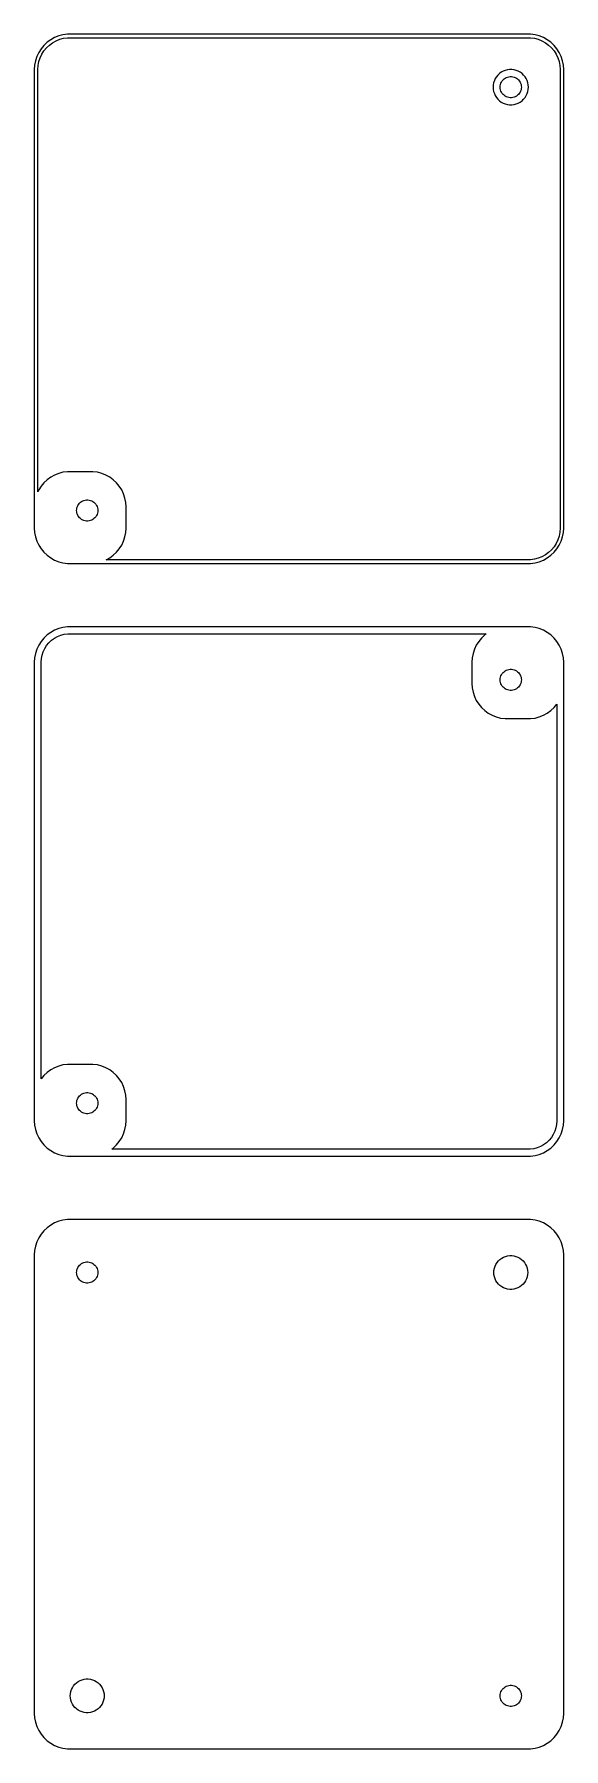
# Model space of a CAD drawing. Header units: metres. Extents: x -38 to 38, y 299 to 709.
# Drawn here: x -37.5 to 37.5, y 298.5 to 541.5 of the extents above; entities that cross this region are included whole.
import ezdxf

# ---------------------------------------------------------------- set-up
doc = ezdxf.new("R2010")
doc.units = ezdxf.units.M

msp = doc.modelspace()

# ---------------------------------------------------------------- linework, layer by layer
for p, q in [((-36.5451, 539.439), (-36.8815, 538.909)), ((-36.1448, 539.923), (-36.5451, 539.439)), ((-35.6871, 540.353), (-36.1448, 539.923)), ((-36.1406, 539.145), (-35.7803, 539.58)), ((-35.7803, 539.58), (-35.3684, 539.967)), ((-35.1791, 540.722), (-35.6871, 540.353)), ((-35.3684, 539.967), (-34.9112, 540.299)), ((-34.6289, 541.024), (-35.1791, 540.722)), ((-34.9112, 540.299), (-34.416, 540.572)), ((-34.0451, 541.255), (-34.6289, 541.024)), ((-34.416, 540.572), (-33.8906, 540.78)), ((-33.4369, 541.411), (-34.0451, 541.255)), ((-33.8906, 540.78), (-33.3432, 540.92)), ((-32.8139, 541.49), (-33.4369, 541.411)), ((-33.3432, 540.92), (-32.7825, 540.991)), ((32.8139, 541.49), (-32.8139, 541.49)), ((-32.7825, 540.991), (32.7825, 540.991)), ((32.7825, 540.991), (33.3432, 540.92)), ((33.4369, 541.411), (32.8139, 541.49)), ((33.3432, 540.92), (33.8906, 540.78)), ((34.0451, 541.255), (33.4369, 541.411)), ((33.8906, 540.78), (34.416, 540.572)), ((34.6289, 541.024), (34.0451, 541.255)), ((34.416, 540.572), (34.9112, 540.299)), ((35.1791, 540.722), (34.6289, 541.024)), ((34.9112, 540.299), (35.3684, 539.967)), ((35.6871, 540.353), (35.1791, 540.722)), ((35.3684, 539.967), (35.7803, 539.58)), ((36.1448, 539.923), (35.6871, 540.353)), ((35.7803, 539.58), (36.1406, 539.145)), ((36.5451, 539.439), (36.1448, 539.923)), ((36.8815, 538.909), (36.5451, 539.439)), ((-37.4606, 537.127), (-37.5, 536.5)), ((-37.3429, 537.743), (-37.4606, 537.127)), ((-37.1489, 538.341), (-37.3429, 537.743)), ((-36.8815, 538.909), (-37.1489, 538.341)), ((-37, 536.5), (-36.9645, 537.064)), ((-36.9645, 537.064), (-36.8586, 537.619)), ((-36.8586, 537.619), (-36.684, 538.157)), ((-36.684, 538.157), (-36.4434, 538.668)), ((-36.4434, 538.668), (-36.1406, 539.145)), ((36.1406, 539.145), (36.4434, 538.668)), ((36.4434, 538.668), (36.684, 538.157)), ((36.684, 538.157), (36.8586, 537.619)), ((36.8586, 537.619), (36.9645, 537.064)), ((37.1489, 538.341), (36.8815, 538.909)), ((36.9645, 537.064), (37, 536.5)), ((37.3429, 537.743), (37.1489, 538.341)), ((37.4606, 537.127), (37.3429, 537.743)), ((37.5, 536.5), (37.4606, 537.127)), ((-37.5, 536.5), (-37.5, 471.5)), ((-37, 476.657), (-37, 536.5)), ((27.5785, 534.622), (27.5197, 534.313)), ((27.6756, 534.92), (27.5785, 534.622)), ((27.8092, 535.204), (27.6756, 534.92)), ((27.9774, 535.469), (27.8092, 535.204)), ((28.1776, 535.711), (27.9774, 535.469)), ((28.4064, 535.926), (28.1776, 535.711)), ((28.6604, 536.111), (28.4064, 535.926)), ((28.6053, 534.552), (28.6855, 534.723)), ((28.9355, 536.262), (28.6604, 536.111)), ((28.6855, 534.723), (28.7865, 534.882)), ((28.7865, 534.882), (28.9065, 535.027)), ((28.9065, 535.027), (29.0439, 535.156)), ((29.2274, 536.378), (28.9355, 536.262)), ((29.0439, 535.156), (29.1963, 535.266)), ((29.1963, 535.266), (29.3613, 535.357)), ((29.5315, 536.456), (29.2274, 536.378)), ((29.3613, 535.357), (29.5365, 535.427)), ((29.843, 536.495), (29.5315, 536.456)), ((29.5365, 535.427), (29.7189, 535.473)), ((29.7189, 535.473), (29.9058, 535.497)), ((30.157, 536.495), (29.843, 536.495)), ((29.9058, 535.497), (30.0942, 535.497)), ((30.0942, 535.497), (30.2811, 535.473)), ((30.4684, 536.456), (30.157, 536.495)), ((30.2811, 535.473), (30.4635, 535.427)), ((30.4635, 535.427), (30.6387, 535.357)), ((30.7725, 536.378), (30.4684, 536.456)), ((30.6387, 535.357), (30.8037, 535.266)), ((31.0644, 536.262), (30.7725, 536.378)), ((30.8037, 535.266), (30.9561, 535.156)), ((30.9561, 535.156), (31.0934, 535.027)), ((31.3396, 536.111), (31.0644, 536.262)), ((31.0934, 535.027), (31.2135, 534.882)), ((31.2135, 534.882), (31.3145, 534.723)), ((31.3145, 534.723), (31.3947, 534.552)), ((31.5936, 535.926), (31.3396, 536.111)), ((31.8224, 535.711), (31.5936, 535.926)), ((32.0225, 535.469), (31.8224, 535.711)), ((32.1908, 535.204), (32.0225, 535.469)), ((32.3244, 534.92), (32.1908, 535.204)), ((32.4214, 534.622), (32.3244, 534.92)), ((32.4803, 534.313), (32.4214, 534.622)), ((37, 536.5), (37, 471.5)), ((37.5, 471.5), (37.5, 536.5)), ((27.5197, 534.313), (27.5, 534)), ((27.5, 534), (27.5197, 533.687)), ((27.5197, 533.687), (27.5785, 533.378)), ((27.5785, 533.378), (27.6756, 533.08)), ((27.6756, 533.08), (27.8092, 532.796)), ((27.8092, 532.796), (27.9774, 532.531)), ((27.9774, 532.531), (28.1776, 532.289)), ((28.1776, 532.289), (28.4064, 532.074)), ((28.5, 534), (28.5118, 534.188)), ((28.5118, 533.812), (28.5, 534)), ((28.5118, 534.188), (28.5471, 534.373)), ((28.5471, 533.627), (28.5118, 533.812)), ((28.5471, 534.373), (28.6053, 534.552)), ((28.6053, 533.448), (28.5471, 533.627)), ((28.6855, 533.277), (28.6053, 533.448)), ((28.7865, 533.118), (28.6855, 533.277)), ((28.9065, 532.973), (28.7865, 533.118)), ((29.0439, 532.844), (28.9065, 532.973)), ((29.1963, 532.734), (29.0439, 532.844)), ((29.3613, 532.643), (29.1963, 532.734)), ((29.5365, 532.573), (29.3613, 532.643)), ((29.7189, 532.527), (29.5365, 532.573)), ((29.9058, 532.503), (29.7189, 532.527)), ((30.0942, 532.503), (29.9058, 532.503)), ((30.2811, 532.527), (30.0942, 532.503)), ((30.4635, 532.573), (30.2811, 532.527)), ((30.6387, 532.643), (30.4635, 532.573)), ((30.8037, 532.734), (30.6387, 532.643)), ((30.9561, 532.844), (30.8037, 532.734)), ((31.0934, 532.973), (30.9561, 532.844)), ((31.2135, 533.118), (31.0934, 532.973)), ((31.3145, 533.277), (31.2135, 533.118)), ((31.3947, 533.448), (31.3145, 533.277)), ((31.3947, 534.552), (31.4529, 534.373)), ((31.4529, 533.627), (31.3947, 533.448)), ((31.4529, 534.373), (31.4882, 534.188)), ((31.4882, 533.812), (31.4529, 533.627)), ((31.4882, 534.188), (31.5, 534)), ((31.5, 534), (31.4882, 533.812)), ((31.5936, 532.074), (31.8224, 532.289)), ((31.8224, 532.289), (32.0225, 532.531)), ((32.0225, 532.531), (32.1908, 532.796)), ((32.1908, 532.796), (32.3244, 533.08)), ((32.3244, 533.08), (32.4214, 533.378)), ((32.4214, 533.378), (32.4803, 533.687)), ((32.5, 534), (32.4803, 534.313)), ((32.4803, 533.687), (32.5, 534)), ((28.4064, 532.074), (28.6604, 531.889)), ((28.6604, 531.889), (28.9355, 531.738)), ((28.9355, 531.738), (29.2274, 531.622)), ((29.2274, 531.622), (29.5315, 531.544)), ((29.5315, 531.544), (29.843, 531.505)), ((29.843, 531.505), (30.157, 531.505)), ((30.157, 531.505), (30.4684, 531.544)), ((30.4684, 531.544), (30.7725, 531.622)), ((30.7725, 531.622), (31.0644, 531.738)), ((31.0644, 531.738), (31.3396, 531.889)), ((31.3396, 531.889), (31.5936, 532.074)), ((-35.1791, 478.722), (-35.6871, 478.353)), ((-34.6289, 479.024), (-35.1791, 478.722)), ((-34.0451, 479.255), (-34.6289, 479.024)), ((-33.4369, 479.411), (-34.0451, 479.255)), ((-32.8139, 479.49), (-33.4369, 479.411)), ((-29.186, 479.49), (-32.8139, 479.49)), ((-28.5631, 479.411), (-29.186, 479.49)), ((-27.9549, 479.255), (-28.5631, 479.411)), ((-27.3711, 479.024), (-27.9549, 479.255)), ((-26.8209, 478.722), (-27.3711, 479.024)), ((-26.3129, 478.353), (-26.8209, 478.722)), ((-36.8815, 476.909), (-37, 476.657)), ((-36.5451, 477.439), (-36.8815, 476.909)), ((-36.1448, 477.923), (-36.5451, 477.439)), ((-35.6871, 478.353), (-36.1448, 477.923)), ((-25.8551, 477.923), (-26.3129, 478.353)), ((-25.4549, 477.439), (-25.8551, 477.923)), ((-25.1185, 476.909), (-25.4549, 477.439)), ((-24.8511, 476.341), (-25.1185, 476.909)), ((-24.6571, 475.743), (-24.8511, 476.341)), ((-31.5, 474), (-31.4882, 474.188)), ((-31.4882, 473.812), (-31.5, 474)), ((-31.4882, 474.188), (-31.4529, 474.373)), ((-31.4529, 473.627), (-31.4882, 473.812)), ((-31.4529, 474.373), (-31.3947, 474.552)), ((-31.3947, 474.552), (-31.3145, 474.723)), ((-31.3145, 474.723), (-31.2135, 474.882)), ((-31.2135, 474.882), (-31.0934, 475.027)), ((-31.0934, 475.027), (-30.9561, 475.156)), ((-30.9561, 475.156), (-30.8037, 475.266)), ((-30.8037, 475.266), (-30.6387, 475.357)), ((-30.6387, 475.357), (-30.4635, 475.427)), ((-30.4635, 475.427), (-30.2811, 475.473)), ((-30.2811, 475.473), (-30.0942, 475.497)), ((-30.0942, 475.497), (-29.9058, 475.497)), ((-29.9058, 475.497), (-29.7189, 475.473)), ((-29.7189, 475.473), (-29.5365, 475.427)), ((-29.5365, 475.427), (-29.3613, 475.357)), ((-29.3613, 475.357), (-29.1963, 475.266)), ((-29.1963, 475.266), (-29.0439, 475.156)), ((-29.0439, 475.156), (-28.9065, 475.027)), ((-28.9065, 475.027), (-28.7865, 474.882)), ((-28.7865, 474.882), (-28.6855, 474.723)), ((-28.6855, 474.723), (-28.6053, 474.552)), ((-28.6053, 474.552), (-28.5471, 474.373)), ((-28.5471, 474.373), (-28.5118, 474.188)), ((-28.5118, 473.812), (-28.5471, 473.627)), ((-28.5118, 474.188), (-28.5, 474)), ((-28.5, 474), (-28.5118, 473.812)), ((-24.5394, 475.127), (-24.6571, 475.743)), ((-24.5, 474.5), (-24.5394, 475.127)), ((-24.5, 471.5), (-24.5, 474.5)), ((-37.5, 471.5), (-37.4606, 470.873)), ((-31.3947, 473.448), (-31.4529, 473.627)), ((-31.3145, 473.277), (-31.3947, 473.448)), ((-31.2135, 473.118), (-31.3145, 473.277)), ((-31.0934, 472.973), (-31.2135, 473.118)), ((-30.9561, 472.844), (-31.0934, 472.973)), ((-30.8037, 472.734), (-30.9561, 472.844)), ((-30.6387, 472.643), (-30.8037, 472.734)), ((-30.4635, 472.573), (-30.6387, 472.643)), ((-30.2811, 472.527), (-30.4635, 472.573)), ((-30.0942, 472.503), (-30.2811, 472.527)), ((-29.9058, 472.503), (-30.0942, 472.503)), ((-29.7189, 472.527), (-29.9058, 472.503)), ((-29.5365, 472.573), (-29.7189, 472.527)), ((-29.3613, 472.643), (-29.5365, 472.573)), ((-29.1963, 472.734), (-29.3613, 472.643)), ((-29.0439, 472.844), (-29.1963, 472.734)), ((-28.9065, 472.973), (-29.0439, 472.844)), ((-28.7865, 473.118), (-28.9065, 472.973)), ((-28.6855, 473.277), (-28.7865, 473.118)), ((-28.6053, 473.448), (-28.6855, 473.277)), ((-28.5471, 473.627), (-28.6053, 473.448)), ((-24.5394, 470.873), (-24.5, 471.5)), ((37, 471.5), (36.9645, 470.936)), ((37.4606, 470.873), (37.5, 471.5)), ((-37.4606, 470.873), (-37.3429, 470.257)), ((-37.3429, 470.257), (-37.1489, 469.659)), ((-37.1489, 469.659), (-36.8815, 469.091)), ((-36.8815, 469.091), (-36.5451, 468.561)), ((-25.4549, 468.561), (-25.1185, 469.091)), ((-25.1185, 469.091), (-24.8511, 469.659)), ((-24.8511, 469.659), (-24.6571, 470.257)), ((-24.6571, 470.257), (-24.5394, 470.873)), ((36.4434, 469.332), (36.1406, 468.855)), ((36.684, 469.843), (36.4434, 469.332)), ((36.5451, 468.561), (36.8815, 469.091)), ((36.8586, 470.381), (36.684, 469.843)), ((36.9645, 470.936), (36.8586, 470.381)), ((36.8815, 469.091), (37.1489, 469.659)), ((37.1489, 469.659), (37.3429, 470.257)), ((37.3429, 470.257), (37.4606, 470.873)), ((-36.5451, 468.561), (-36.1448, 468.077)), ((-36.1448, 468.077), (-35.6871, 467.647)), ((-35.6871, 467.647), (-35.1791, 467.278)), ((-35.1791, 467.278), (-34.6289, 466.976)), ((-34.6289, 466.976), (-34.0451, 466.745)), ((-34.0451, 466.745), (-33.4369, 466.589)), ((-33.4369, 466.589), (-32.8139, 466.51)), ((-27.311, 467.009), (-26.8209, 467.278)), ((32.7825, 467.009), (-27.311, 467.009)), ((-26.8209, 467.278), (-26.3129, 467.647)), ((-26.3129, 467.647), (-25.8551, 468.077)), ((-25.8551, 468.077), (-25.4549, 468.561)), ((33.3432, 467.08), (32.7825, 467.009)), ((32.8139, 466.51), (33.4369, 466.589)), ((33.8906, 467.22), (33.3432, 467.08)), ((33.4369, 466.589), (34.0451, 466.745)), ((34.416, 467.428), (33.8906, 467.22)), ((34.0451, 466.745), (34.6289, 466.976)), ((34.9112, 467.701), (34.416, 467.428)), ((34.6289, 466.976), (35.1791, 467.278)), ((35.3684, 468.033), (34.9112, 467.701)), ((35.1791, 467.278), (35.6871, 467.647)), ((35.7803, 468.42), (35.3684, 468.033)), ((35.6871, 467.647), (36.1448, 468.077)), ((36.1406, 468.855), (35.7803, 468.42)), ((36.1448, 468.077), (36.5451, 468.561)), ((-32.8139, 466.51), (32.8139, 466.51)), ((-34.6289, 457.024), (-35.1791, 456.722)), ((-34.0451, 457.255), (-34.6289, 457.024)), ((-33.4369, 457.411), (-34.0451, 457.255)), ((-32.8139, 457.49), (-33.4369, 457.411)), ((32.8139, 457.49), (-32.8139, 457.49)), ((33.4369, 457.411), (32.8139, 457.49)), ((34.0451, 457.255), (33.4369, 457.411)), ((34.6289, 457.024), (34.0451, 457.255)), ((35.1791, 456.722), (34.6289, 457.024)), ((-36.8815, 454.909), (-37.1489, 454.341)), ((-36.5451, 455.439), (-36.8815, 454.909)), ((-36.1448, 455.923), (-36.5451, 455.439)), ((-36.2399, 453.981), (-36.0248, 454.438)), ((-35.6871, 456.353), (-36.1448, 455.923)), ((-36.0248, 454.438), (-35.7542, 454.864)), ((-35.7542, 454.864), (-35.4322, 455.254)), ((-35.1791, 456.722), (-35.6871, 456.353)), ((-35.4322, 455.254), (-35.064, 455.599)), ((-35.064, 455.599), (-34.6553, 455.896)), ((-34.6553, 455.896), (-34.2126, 456.14)), ((-34.2126, 456.14), (-33.743, 456.326)), ((-33.743, 456.326), (-33.2537, 456.451)), ((-33.2537, 456.451), (-32.7526, 456.514)), ((-32.7526, 456.514), (26.5357, 456.514)), ((25.1185, 454.909), (24.8511, 454.341)), ((25.4549, 455.439), (25.1185, 454.909)), ((25.8551, 455.923), (25.4549, 455.439)), ((26.3129, 456.353), (25.8551, 455.923)), ((26.5357, 456.514), (26.3129, 456.353)), ((35.6871, 456.353), (35.1791, 456.722)), ((36.1448, 455.923), (35.6871, 456.353)), ((36.5451, 455.439), (36.1448, 455.923)), ((36.8815, 454.909), (36.5451, 455.439)), ((37.1489, 454.341), (36.8815, 454.909)), ((-37.4606, 453.127), (-37.5, 452.5)), ((-37.5, 452.5), (-37.5, 387.5)), ((-37.3429, 453.743), (-37.4606, 453.127)), ((-37.1489, 454.341), (-37.3429, 453.743)), ((-36.5224, 452.5), (-36.4907, 453.004)), ((-36.5224, 393.466), (-36.5224, 452.5)), ((-36.4907, 453.004), (-36.396, 453.5)), ((-36.396, 453.5), (-36.2399, 453.981)), ((24.5394, 453.127), (24.5, 452.5)), ((24.5, 452.5), (24.5, 449.5)), ((24.6571, 453.743), (24.5394, 453.127)), ((24.8511, 454.341), (24.6571, 453.743)), ((37.3429, 453.743), (37.1489, 454.341)), ((37.4606, 453.127), (37.3429, 453.743)), ((37.5, 452.5), (37.4606, 453.127)), ((37.5, 387.5), (37.5, 452.5)), ((28.5, 450), (28.5118, 450.188)), ((28.5118, 449.812), (28.5, 450)), ((28.5118, 450.188), (28.5471, 450.373)), ((28.5471, 449.627), (28.5118, 449.812)), ((28.5471, 450.373), (28.6053, 450.552)), ((28.6053, 449.448), (28.5471, 449.627)), ((28.6053, 450.552), (28.6855, 450.723)), ((28.6855, 450.723), (28.7865, 450.882)), ((28.7865, 450.882), (28.9065, 451.027)), ((28.9065, 451.027), (29.0439, 451.156)), ((29.0439, 451.156), (29.1963, 451.266)), ((29.1963, 451.266), (29.3613, 451.357)), ((29.3613, 451.357), (29.5365, 451.427)), ((29.5365, 451.427), (29.7189, 451.473)), ((29.7189, 451.473), (29.9058, 451.497)), ((29.9058, 451.497), (30.0942, 451.497)), ((30.0942, 451.497), (30.2811, 451.473)), ((30.2811, 451.473), (30.4635, 451.427)), ((30.4635, 451.427), (30.6387, 451.357)), ((30.6387, 451.357), (30.8037, 451.266)), ((30.8037, 451.266), (30.9561, 451.156)), ((30.9561, 451.156), (31.0934, 451.027)), ((31.0934, 451.027), (31.2135, 450.882)), ((31.2135, 450.882), (31.3145, 450.723)), ((31.3145, 450.723), (31.3947, 450.552)), ((31.3947, 450.552), (31.4529, 450.373)), ((31.4529, 449.627), (31.3947, 449.448)), ((31.4529, 450.373), (31.4882, 450.188)), ((31.4882, 449.812), (31.4529, 449.627)), ((31.4882, 450.188), (31.5, 450)), ((31.5, 450), (31.4882, 449.812)), ((24.5, 449.5), (24.5394, 448.873)), ((24.5394, 448.873), (24.6571, 448.257)), ((24.6571, 448.257), (24.8511, 447.659)), ((24.8511, 447.659), (25.1185, 447.091)), ((25.1185, 447.091), (25.4549, 446.561)), ((28.6855, 449.277), (28.6053, 449.448)), ((28.7865, 449.118), (28.6855, 449.277)), ((28.9065, 448.973), (28.7865, 449.118)), ((29.0439, 448.844), (28.9065, 448.973)), ((29.1963, 448.734), (29.0439, 448.844)), ((29.3613, 448.643), (29.1963, 448.734)), ((29.5365, 448.573), (29.3613, 448.643)), ((29.7189, 448.527), (29.5365, 448.573)), ((29.9058, 448.503), (29.7189, 448.527)), ((30.0942, 448.503), (29.9058, 448.503)), ((30.2811, 448.527), (30.0942, 448.503)), ((30.4635, 448.573), (30.2811, 448.527)), ((30.6387, 448.643), (30.4635, 448.573)), ((30.8037, 448.734), (30.6387, 448.643)), ((30.9561, 448.844), (30.8037, 448.734)), ((31.0934, 448.973), (30.9561, 448.844)), ((31.2135, 449.118), (31.0934, 448.973)), ((31.3145, 449.277), (31.2135, 449.118)), ((31.3947, 449.448), (31.3145, 449.277)), ((25.4549, 446.561), (25.8551, 446.077)), ((25.8551, 446.077), (26.3129, 445.647)), ((26.3129, 445.647), (26.8209, 445.278)), ((26.8209, 445.278), (27.3711, 444.976)), ((27.3711, 444.976), (27.9549, 444.745)), ((27.9549, 444.745), (28.5631, 444.589)), ((33.4369, 444.589), (34.0451, 444.745)), ((34.0451, 444.745), (34.6289, 444.976)), ((34.6289, 444.976), (35.1791, 445.278)), ((35.1791, 445.278), (35.6871, 445.647)), ((35.6871, 445.647), (36.1448, 446.077)), ((36.1448, 446.077), (36.5224, 446.534)), ((36.5224, 446.534), (36.5224, 387.5)), ((28.5631, 444.589), (29.186, 444.51)), ((29.186, 444.51), (32.8139, 444.51)), ((32.8139, 444.51), (33.4369, 444.589)), ((-36.1448, 393.923), (-36.5224, 393.466)), ((-35.6871, 394.353), (-36.1448, 393.923)), ((-35.1791, 394.722), (-35.6871, 394.353)), ((-34.6289, 395.024), (-35.1791, 394.722)), ((-34.0451, 395.255), (-34.6289, 395.024)), ((-33.4369, 395.411), (-34.0451, 395.255)), ((-32.8139, 395.49), (-33.4369, 395.411)), ((-29.186, 395.49), (-32.8139, 395.49)), ((-28.5631, 395.411), (-29.186, 395.49)), ((-27.9549, 395.255), (-28.5631, 395.411)), ((-27.3711, 395.024), (-27.9549, 395.255)), ((-26.8209, 394.722), (-27.3711, 395.024)), ((-26.3129, 394.353), (-26.8209, 394.722)), ((-25.8551, 393.923), (-26.3129, 394.353)), ((-25.4549, 393.439), (-25.8551, 393.923)), ((-30.9561, 391.156), (-30.8037, 391.266)), ((-30.8037, 391.266), (-30.6387, 391.357)), ((-30.6387, 391.357), (-30.4635, 391.427)), ((-30.4635, 391.427), (-30.2811, 391.473)), ((-30.2811, 391.473), (-30.0942, 391.497)), ((-30.0942, 391.497), (-29.9058, 391.497)), ((-29.9058, 391.497), (-29.7189, 391.473)), ((-29.7189, 391.473), (-29.5365, 391.427)), ((-29.5365, 391.427), (-29.3613, 391.357)), ((-29.3613, 391.357), (-29.1963, 391.266)), ((-29.1963, 391.266), (-29.0439, 391.156)), ((-25.1185, 392.909), (-25.4549, 393.439)), ((-24.8511, 392.341), (-25.1185, 392.909)), ((-24.6571, 391.743), (-24.8511, 392.341)), ((-24.5394, 391.127), (-24.6571, 391.743)), ((-31.5, 390), (-31.4882, 390.188)), ((-31.4882, 389.812), (-31.5, 390)), ((-31.4882, 390.188), (-31.4529, 390.373)), ((-31.4529, 389.627), (-31.4882, 389.812)), ((-31.4529, 390.373), (-31.3947, 390.552)), ((-31.3947, 389.448), (-31.4529, 389.627)), ((-31.3947, 390.552), (-31.3145, 390.723)), ((-31.3145, 389.277), (-31.3947, 389.448)), ((-31.3145, 390.723), (-31.2135, 390.882)), ((-31.2135, 389.118), (-31.3145, 389.277)), ((-31.2135, 390.882), (-31.0934, 391.027)), ((-31.0934, 388.973), (-31.2135, 389.118)), ((-31.0934, 391.027), (-30.9561, 391.156)), ((-30.9561, 388.844), (-31.0934, 388.973)), ((-30.8037, 388.734), (-30.9561, 388.844)), ((-29.0439, 388.844), (-29.1963, 388.734)), ((-29.0439, 391.156), (-28.9065, 391.027)), ((-28.9065, 388.973), (-29.0439, 388.844)), ((-28.9065, 391.027), (-28.7865, 390.882)), ((-28.7865, 389.118), (-28.9065, 388.973)), ((-28.7865, 390.882), (-28.6855, 390.723)), ((-28.6855, 389.277), (-28.7865, 389.118)), ((-28.6855, 390.723), (-28.6053, 390.552)), ((-28.6053, 389.448), (-28.6855, 389.277)), ((-28.6053, 390.552), (-28.5471, 390.373)), ((-28.5471, 389.627), (-28.6053, 389.448)), ((-28.5471, 390.373), (-28.5118, 390.188)), ((-28.5118, 389.812), (-28.5471, 389.627)), ((-28.5118, 390.188), (-28.5, 390)), ((-28.5, 390), (-28.5118, 389.812)), ((-24.5, 390.5), (-24.5394, 391.127)), ((-24.5, 387.5), (-24.5, 390.5)), ((-37.5, 387.5), (-37.4606, 386.873)), ((-37.4606, 386.873), (-37.3429, 386.257)), ((-30.6387, 388.643), (-30.8037, 388.734)), ((-30.4635, 388.573), (-30.6387, 388.643)), ((-30.2811, 388.527), (-30.4635, 388.573)), ((-30.0942, 388.503), (-30.2811, 388.527)), ((-29.9058, 388.503), (-30.0942, 388.503)), ((-29.7189, 388.527), (-29.9058, 388.503)), ((-29.5365, 388.573), (-29.7189, 388.527)), ((-29.3613, 388.643), (-29.5365, 388.573)), ((-29.1963, 388.734), (-29.3613, 388.643)), ((-24.6571, 386.257), (-24.5394, 386.873)), ((-24.5394, 386.873), (-24.5, 387.5)), ((36.396, 386.5), (36.2399, 386.019)), ((36.4907, 386.996), (36.396, 386.5)), ((36.5224, 387.5), (36.4907, 386.996)), ((37.3429, 386.257), (37.4606, 386.873)), ((37.4606, 386.873), (37.5, 387.5)), ((-37.3429, 386.257), (-37.1489, 385.659)), ((-37.1489, 385.659), (-36.8815, 385.091)), ((-36.8815, 385.091), (-36.5451, 384.561)), ((-36.5451, 384.561), (-36.1448, 384.077)), ((-36.1448, 384.077), (-35.6871, 383.647)), ((-26.3129, 383.647), (-25.8551, 384.077)), ((-25.8551, 384.077), (-25.4549, 384.561)), ((-25.4549, 384.561), (-25.1185, 385.091)), ((-25.1185, 385.091), (-24.8511, 385.659)), ((-24.8511, 385.659), (-24.6571, 386.257)), ((34.6553, 384.104), (34.2126, 383.86)), ((35.064, 384.401), (34.6553, 384.104)), ((35.4322, 384.746), (35.064, 384.401)), ((35.7542, 385.136), (35.4322, 384.746)), ((35.6871, 383.647), (36.1448, 384.077)), ((36.0248, 385.562), (35.7542, 385.136)), ((36.2399, 386.019), (36.0248, 385.562)), ((36.1448, 384.077), (36.5451, 384.561)), ((36.5451, 384.561), (36.8815, 385.091)), ((36.8815, 385.091), (37.1489, 385.659)), ((37.1489, 385.659), (37.3429, 386.257)), ((-35.6871, 383.647), (-35.1791, 383.278)), ((-35.1791, 383.278), (-34.6289, 382.976)), ((-34.6289, 382.976), (-34.0451, 382.745)), ((-34.0451, 382.745), (-33.4369, 382.589)), ((-33.4369, 382.589), (-32.8139, 382.51)), ((-32.8139, 382.51), (32.8139, 382.51)), ((-26.5357, 383.486), (-26.3129, 383.647)), ((32.7526, 383.486), (-26.5357, 383.486)), ((33.2537, 383.549), (32.7526, 383.486)), ((32.8139, 382.51), (33.4369, 382.589)), ((33.743, 383.674), (33.2537, 383.549)), ((33.4369, 382.589), (34.0451, 382.745)), ((34.2126, 383.86), (33.743, 383.674)), ((34.0451, 382.745), (34.6289, 382.976)), ((34.6289, 382.976), (35.1791, 383.278)), ((35.1791, 383.278), (35.6871, 383.647)), ((-36.1448, 371.923), (-36.5451, 371.439)), ((-35.6871, 372.353), (-36.1448, 371.923)), ((-35.1791, 372.722), (-35.6871, 372.353)), ((-34.6289, 373.024), (-35.1791, 372.722)), ((-34.0451, 373.255), (-34.6289, 373.024)), ((-33.4369, 373.411), (-34.0451, 373.255)), ((-32.8139, 373.49), (-33.4369, 373.411)), ((32.8139, 373.49), (-32.8139, 373.49)), ((33.4369, 373.411), (32.8139, 373.49)), ((34.0451, 373.255), (33.4369, 373.411)), ((34.6289, 373.024), (34.0451, 373.255)), ((35.1791, 372.722), (34.6289, 373.024)), ((35.6871, 372.353), (35.1791, 372.722)), ((36.1448, 371.923), (35.6871, 372.353)), ((36.5451, 371.439), (36.1448, 371.923)), ((-37.3429, 369.743), (-37.4606, 369.127)), ((-37.1489, 370.341), (-37.3429, 369.743)), ((-36.8815, 370.909), (-37.1489, 370.341)), ((-36.5451, 371.439), (-36.8815, 370.909)), ((36.8815, 370.909), (36.5451, 371.439)), ((37.1489, 370.341), (36.8815, 370.909)), ((37.3429, 369.743), (37.1489, 370.341)), ((37.4606, 369.127), (37.3429, 369.743)), ((-37.4606, 369.127), (-37.5, 368.5)), ((-37.5, 368.5), (-37.5, 303.5)), ((-31.2135, 366.882), (-31.0934, 367.027)), ((-31.0934, 367.027), (-30.9561, 367.156)), ((-30.9561, 367.156), (-30.8037, 367.266)), ((-30.8037, 367.266), (-30.6387, 367.357)), ((-30.6387, 367.357), (-30.4635, 367.427)), ((-30.4635, 367.427), (-30.2811, 367.473)), ((-30.2811, 367.473), (-30.0942, 367.497)), ((-30.0942, 367.497), (-29.9058, 367.497)), ((-29.9058, 367.497), (-29.7189, 367.473)), ((-29.7189, 367.473), (-29.5365, 367.427)), ((-29.5365, 367.427), (-29.3613, 367.357)), ((-29.3613, 367.357), (-29.1963, 367.266)), ((-29.1963, 367.266), (-29.0439, 367.156)), ((-29.0439, 367.156), (-28.9065, 367.027)), ((-28.9065, 367.027), (-28.7865, 366.882)), ((27.7685, 366.883), (27.8969, 367.156)), ((27.8969, 367.156), (28.0583, 367.411)), ((28.0583, 367.411), (28.2505, 367.643)), ((28.2505, 367.643), (28.4702, 367.849)), ((28.4702, 367.849), (28.714, 368.026)), ((28.714, 368.026), (28.9781, 368.172)), ((28.9781, 368.172), (29.2583, 368.283)), ((29.2583, 368.283), (29.5503, 368.357)), ((29.5503, 368.357), (29.8493, 368.395)), ((29.8493, 368.395), (30.1507, 368.395)), ((30.1507, 368.395), (30.4497, 368.357)), ((30.4497, 368.357), (30.7416, 368.283)), ((30.7416, 368.283), (31.0219, 368.172)), ((31.0219, 368.172), (31.286, 368.026)), ((31.286, 368.026), (31.5298, 367.849)), ((31.5298, 367.849), (31.7495, 367.643)), ((31.7495, 367.643), (31.9416, 367.411)), ((31.9416, 367.411), (32.1031, 367.156)), ((32.1031, 367.156), (32.2315, 366.883)), ((37.5, 368.5), (37.4606, 369.127)), ((37.5, 303.5), (37.5, 368.5)), ((-31.5, 366), (-31.4882, 366.188)), ((-31.4882, 365.812), (-31.5, 366)), ((-31.4882, 366.188), (-31.4529, 366.373)), ((-31.4529, 365.627), (-31.4882, 365.812)), ((-31.4529, 366.373), (-31.3947, 366.552)), ((-31.3947, 365.448), (-31.4529, 365.627)), ((-31.3947, 366.552), (-31.3145, 366.723)), ((-31.3145, 365.277), (-31.3947, 365.448)), ((-31.3145, 366.723), (-31.2135, 366.882)), ((-31.2135, 365.118), (-31.3145, 365.277)), ((-31.0934, 364.973), (-31.2135, 365.118)), ((-30.9561, 364.844), (-31.0934, 364.973)), ((-30.8037, 364.734), (-30.9561, 364.844)), ((-30.6387, 364.643), (-30.8037, 364.734)), ((-30.4635, 364.573), (-30.6387, 364.643)), ((-30.2811, 364.527), (-30.4635, 364.573)), ((-30.0942, 364.503), (-30.2811, 364.527)), ((-29.9058, 364.503), (-30.0942, 364.503)), ((-29.7189, 364.527), (-29.9058, 364.503)), ((-29.5365, 364.573), (-29.7189, 364.527)), ((-29.3613, 364.643), (-29.5365, 364.573)), ((-29.1963, 364.734), (-29.3613, 364.643)), ((-29.0439, 364.844), (-29.1963, 364.734)), ((-28.9065, 364.973), (-29.0439, 364.844)), ((-28.7865, 365.118), (-28.9065, 364.973)), ((-28.7865, 366.882), (-28.6855, 366.723)), ((-28.6855, 365.277), (-28.7865, 365.118)), ((-28.6855, 366.723), (-28.6053, 366.552)), ((-28.6053, 365.448), (-28.6855, 365.277)), ((-28.6053, 366.552), (-28.5471, 366.373)), ((-28.5471, 365.627), (-28.6053, 365.448)), ((-28.5471, 366.373), (-28.5118, 366.188)), ((-28.5118, 365.812), (-28.5471, 365.627)), ((-28.5118, 366.188), (-28.5, 366)), ((-28.5, 366), (-28.5118, 365.812)), ((27.6, 366), (27.6189, 366.301)), ((27.6189, 365.699), (27.6, 366)), ((27.6189, 366.301), (27.6754, 366.597)), ((27.6754, 365.403), (27.6189, 365.699)), ((27.6754, 366.597), (27.7685, 366.883)), ((27.7685, 365.117), (27.6754, 365.403)), ((27.8969, 364.844), (27.7685, 365.117)), ((28.0583, 364.589), (27.8969, 364.844)), ((28.2505, 364.357), (28.0583, 364.589)), ((31.9416, 364.589), (31.7495, 364.357)), ((32.1031, 364.844), (31.9416, 364.589)), ((32.2315, 365.117), (32.1031, 364.844)), ((32.2315, 366.883), (32.3246, 366.597)), ((32.3246, 365.403), (32.2315, 365.117)), ((32.3246, 366.597), (32.3811, 366.301)), ((32.3811, 365.699), (32.3246, 365.403)), ((32.3811, 366.301), (32.4, 366)), ((32.4, 366), (32.3811, 365.699)), ((28.4702, 364.151), (28.2505, 364.357)), ((28.714, 363.974), (28.4702, 364.151)), ((28.9781, 363.828), (28.714, 363.974)), ((29.2583, 363.717), (28.9781, 363.828)), ((29.5503, 363.643), (29.2583, 363.717)), ((29.8493, 363.605), (29.5503, 363.643)), ((30.1507, 363.605), (29.8493, 363.605)), ((30.4497, 363.643), (30.1507, 363.605)), ((30.7416, 363.717), (30.4497, 363.643)), ((31.0219, 363.828), (30.7416, 363.717)), ((31.286, 363.974), (31.0219, 363.828)), ((31.5298, 364.151), (31.286, 363.974)), ((31.7495, 364.357), (31.5298, 364.151)), ((-32.4, 306), (-32.3811, 306.301)), ((-32.3811, 306.301), (-32.3246, 306.597)), ((-32.3246, 306.597), (-32.2315, 306.883)), ((-32.2315, 306.883), (-32.1031, 307.156)), ((-32.1031, 307.156), (-31.9416, 307.411)), ((-31.9416, 307.411), (-31.7495, 307.643)), ((-31.7495, 307.643), (-31.5298, 307.849)), ((-31.5298, 307.849), (-31.286, 308.026)), ((-31.286, 308.026), (-31.0219, 308.172)), ((-31.0219, 308.172), (-30.7416, 308.283)), ((-30.7416, 308.283), (-30.4497, 308.357)), ((-30.4497, 308.357), (-30.1507, 308.395)), ((-30.1507, 308.395), (-29.8493, 308.395)), ((-29.8493, 308.395), (-29.5503, 308.357)), ((-29.5503, 308.357), (-29.2583, 308.283)), ((-29.2583, 308.283), (-28.9781, 308.172)), ((-28.9781, 308.172), (-28.714, 308.026)), ((-28.714, 308.026), (-28.4702, 307.849)), ((-28.4702, 307.849), (-28.2505, 307.643)), ((-28.2505, 307.643), (-28.0583, 307.411)), ((-28.0583, 307.411), (-27.8969, 307.156)), ((-27.8969, 307.156), (-27.7685, 306.883)), ((-27.7685, 306.883), (-27.6754, 306.597)), ((-27.6754, 306.597), (-27.6189, 306.301)), ((-27.6189, 306.301), (-27.6, 306)), ((28.5, 306), (28.5118, 306.188)), ((28.5118, 306.188), (28.5471, 306.373)), ((28.5471, 306.373), (28.6053, 306.552)), ((28.6053, 306.552), (28.6855, 306.723)), ((28.6855, 306.723), (28.7865, 306.882)), ((28.7865, 306.882), (28.9065, 307.027)), ((28.9065, 307.027), (29.0439, 307.156)), ((29.0439, 307.156), (29.1963, 307.266)), ((29.1963, 307.266), (29.3613, 307.357)), ((29.3613, 307.357), (29.5365, 307.427)), ((29.5365, 307.427), (29.7189, 307.473)), ((29.7189, 307.473), (29.9058, 307.497)), ((29.9058, 307.497), (30.0942, 307.497)), ((30.0942, 307.497), (30.2811, 307.473)), ((30.2811, 307.473), (30.4635, 307.427)), ((30.4635, 307.427), (30.6387, 307.357)), ((30.6387, 307.357), (30.8037, 307.266)), ((30.8037, 307.266), (30.9561, 307.156)), ((30.9561, 307.156), (31.0934, 307.027)), ((31.0934, 307.027), (31.2135, 306.882)), ((31.2135, 306.882), (31.3145, 306.723)), ((31.3145, 306.723), (31.3947, 306.552)), ((31.3947, 306.552), (31.4529, 306.373)), ((31.4529, 306.373), (31.4882, 306.188)), ((31.4882, 306.188), (31.5, 306)), ((-32.3811, 305.699), (-32.4, 306)), ((-32.3246, 305.403), (-32.3811, 305.699)), ((-32.2315, 305.117), (-32.3246, 305.403)), ((-32.1031, 304.844), (-32.2315, 305.117)), ((-31.9416, 304.589), (-32.1031, 304.844)), ((-31.7495, 304.357), (-31.9416, 304.589)), ((-31.5298, 304.151), (-31.7495, 304.357)), ((-31.286, 303.974), (-31.5298, 304.151)), ((-31.0219, 303.828), (-31.286, 303.974)), ((-30.7416, 303.717), (-31.0219, 303.828)), ((-28.9781, 303.828), (-29.2583, 303.717)), ((-28.714, 303.974), (-28.9781, 303.828)), ((-28.4702, 304.151), (-28.714, 303.974)), ((-28.2505, 304.357), (-28.4702, 304.151)), ((-28.0583, 304.589), (-28.2505, 304.357)), ((-27.8969, 304.844), (-28.0583, 304.589)), ((-27.7685, 305.117), (-27.8969, 304.844)), ((-27.6754, 305.403), (-27.7685, 305.117)), ((-27.6189, 305.699), (-27.6754, 305.403)), ((-27.6, 306), (-27.6189, 305.699)), ((28.5118, 305.812), (28.5, 306)), ((28.5471, 305.627), (28.5118, 305.812)), ((28.6053, 305.448), (28.5471, 305.627)), ((28.6855, 305.277), (28.6053, 305.448)), ((28.7865, 305.118), (28.6855, 305.277)), ((28.9065, 304.973), (28.7865, 305.118)), ((29.0439, 304.844), (28.9065, 304.973)), ((29.1963, 304.734), (29.0439, 304.844)), ((29.3613, 304.643), (29.1963, 304.734)), ((29.5365, 304.573), (29.3613, 304.643)), ((29.7189, 304.527), (29.5365, 304.573)), ((29.9058, 304.503), (29.7189, 304.527)), ((30.0942, 304.503), (29.9058, 304.503)), ((30.2811, 304.527), (30.0942, 304.503)), ((30.4635, 304.573), (30.2811, 304.527)), ((30.6387, 304.643), (30.4635, 304.573)), ((30.8037, 304.734), (30.6387, 304.643)), ((30.9561, 304.844), (30.8037, 304.734)), ((31.0934, 304.973), (30.9561, 304.844)), ((31.2135, 305.118), (31.0934, 304.973)), ((31.3145, 305.277), (31.2135, 305.118)), ((31.3947, 305.448), (31.3145, 305.277)), ((31.4529, 305.627), (31.3947, 305.448)), ((31.4882, 305.812), (31.4529, 305.627)), ((31.5, 306), (31.4882, 305.812)), ((-37.5, 303.5), (-37.4606, 302.873)), ((-37.4606, 302.873), (-37.3429, 302.257)), ((-37.3429, 302.257), (-37.1489, 301.659)), ((-37.1489, 301.659), (-36.8815, 301.091)), ((-30.4497, 303.643), (-30.7416, 303.717)), ((-30.1507, 303.605), (-30.4497, 303.643)), ((-29.8493, 303.605), (-30.1507, 303.605)), ((-29.5503, 303.643), (-29.8493, 303.605)), ((-29.2583, 303.717), (-29.5503, 303.643)), ((36.8815, 301.091), (37.1489, 301.659)), ((37.1489, 301.659), (37.3429, 302.257)), ((37.3429, 302.257), (37.4606, 302.873)), ((37.4606, 302.873), (37.5, 303.5)), ((-36.8815, 301.091), (-36.5451, 300.561)), ((-36.5451, 300.561), (-36.1448, 300.077)), ((-36.1448, 300.077), (-35.6871, 299.647)), ((-35.6871, 299.647), (-35.1791, 299.278)), ((-35.1791, 299.278), (-34.6289, 298.976)), ((-34.6289, 298.976), (-34.0451, 298.745)), ((34.0451, 298.745), (34.6289, 298.976)), ((34.6289, 298.976), (35.1791, 299.278)), ((35.1791, 299.278), (35.6871, 299.647)), ((35.6871, 299.647), (36.1448, 300.077)), ((36.1448, 300.077), (36.5451, 300.561)), ((36.5451, 300.561), (36.8815, 301.091)), ((-34.0451, 298.745), (-33.4369, 298.589)), ((-33.4369, 298.589), (-32.8139, 298.51)), ((-32.8139, 298.51), (32.8139, 298.51)), ((32.8139, 298.51), (33.4369, 298.589)), ((33.4369, 298.589), (34.0451, 298.745))]:
    msp.add_line(p, q)

doc.saveas('drawing.dxf')
